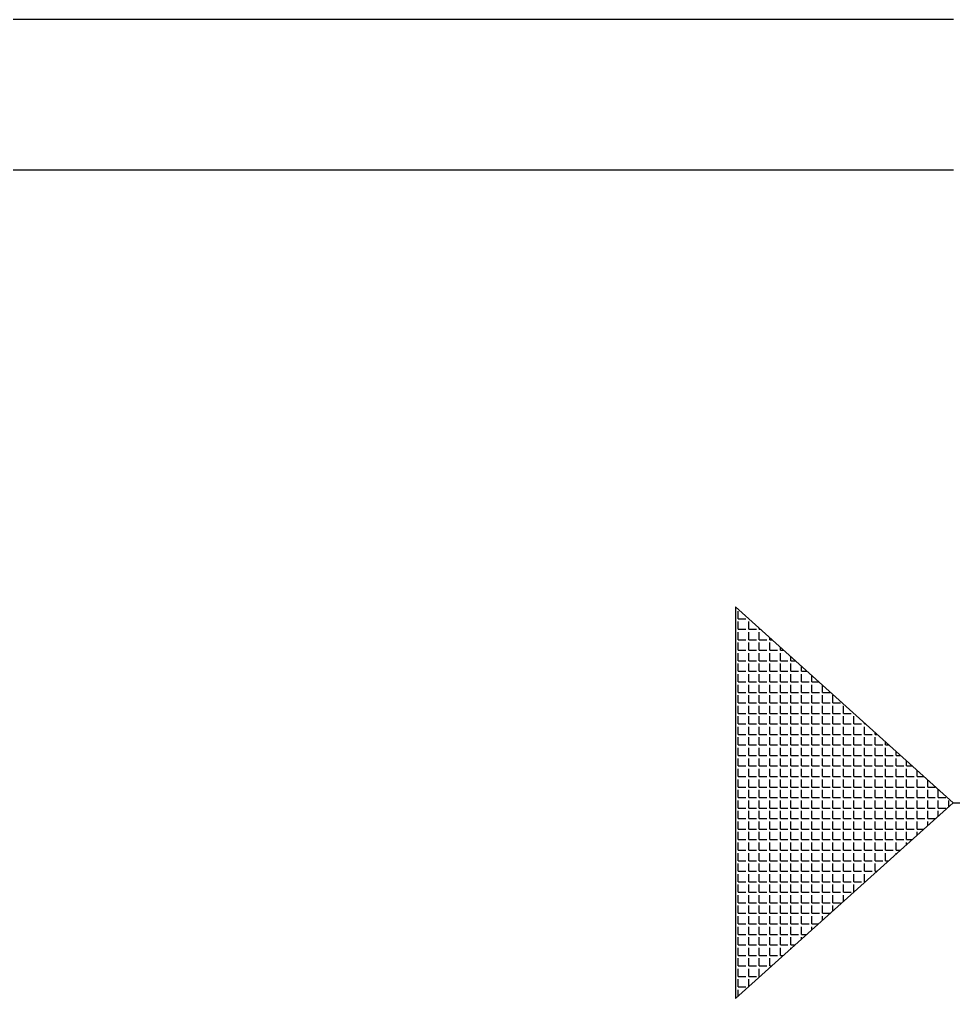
# Model space of a CAD drawing. Header units: millimetres. Extents: x 1480 to 86316, y 1484 to 27567.
# Drawn here: x 54315 to 54934, y 19584 to 20234 of the extents above; entities that cross this region are included whole.
import ezdxf

# ---------------------------------------------------------------- set-up
doc = ezdxf.new("R2010")
doc.units = ezdxf.units.MM

msp = doc.modelspace()

# ---------------------------------------------------------------- linework, layer by layer
at = {"color": 7}
for p, q in [((54934.55, 20233.9), (54138.4, 20233.9)), ((54934.55, 20133.9), (54202.72, 20133.9)), ((54934.26, 19713.9), (54789.69, 19844.05)), ((54789.69, 19844.05), (54789.69, 19584.05)), ((54789.69, 19584.05), (54934.26, 19713.9)), ((54934.26, 19713.9), (55602.79, 19713.9))]:
    msp.add_line(p, q, dxfattribs=at)
at = {"color": 7, "linetype": 'Continuous'}
for p, q in [((54791.59, 19836.15), (54791.59, 19841.23)), ((54791.59, 19836.15), (54796.67, 19836.15)), ((54791.59, 19829.17), (54791.59, 19834.25)), ((54798.57, 19829.17), (54798.57, 19834.25)), ((54791.59, 19829.17), (54796.67, 19829.17)), ((54791.59, 19822.18), (54791.59, 19827.26)), ((54798.57, 19829.17), (54803.65, 19829.17)), ((54798.57, 19822.18), (54798.57, 19827.26)), ((54805.56, 19829.17), (54805.56, 19829.77)), ((54805.56, 19829.17), (54806.22, 19829.17)), ((54805.56, 19822.18), (54805.56, 19827.26)), ((54791.59, 19822.18), (54796.67, 19822.18)), ((54798.57, 19822.18), (54803.65, 19822.18)), ((54805.56, 19822.18), (54810.64, 19822.18)), ((54812.54, 19822.18), (54812.54, 19823.48)), ((54812.54, 19822.18), (54813.98, 19822.18)), ((54791.59, 19815.2), (54791.59, 19820.28)), ((54791.59, 19815.2), (54796.67, 19815.2)), ((54798.57, 19815.2), (54798.57, 19820.28)), ((54798.57, 19815.2), (54803.65, 19815.2)), ((54805.56, 19815.2), (54805.56, 19820.28)), ((54805.56, 19815.2), (54810.64, 19815.2)), ((54812.54, 19815.2), (54812.54, 19820.28)), ((54812.54, 19815.2), (54817.62, 19815.2)), ((54819.53, 19815.2), (54819.53, 19817.19)), ((54819.53, 19815.2), (54821.74, 19815.2)), ((54791.59, 19808.21), (54791.59, 19813.29)), ((54791.59, 19808.21), (54796.67, 19808.21)), ((54798.57, 19808.21), (54798.57, 19813.29)), ((54798.57, 19808.21), (54803.65, 19808.21)), ((54805.56, 19808.21), (54805.56, 19813.29)), ((54805.56, 19808.21), (54810.64, 19808.21)), ((54812.54, 19808.21), (54812.54, 19813.29)), ((54812.54, 19808.21), (54817.62, 19808.21)), ((54819.53, 19808.21), (54819.53, 19813.29)), ((54819.53, 19808.21), (54824.61, 19808.21)), ((54826.51, 19808.21), (54826.51, 19810.9)), ((54826.51, 19808.21), (54829.5, 19808.21)), ((54791.59, 19801.23), (54791.59, 19806.31)), ((54791.59, 19801.23), (54796.67, 19801.23)), ((54798.57, 19801.23), (54798.57, 19806.31)), ((54798.57, 19801.23), (54803.65, 19801.23)), ((54805.56, 19801.23), (54805.56, 19806.31)), ((54805.56, 19801.23), (54810.64, 19801.23)), ((54812.54, 19801.23), (54812.54, 19806.31)), ((54812.54, 19801.23), (54817.62, 19801.23)), ((54819.53, 19801.23), (54819.53, 19806.31)), ((54819.53, 19801.23), (54824.61, 19801.23)), ((54826.51, 19801.23), (54826.51, 19806.31)), ((54826.51, 19801.23), (54831.59, 19801.23)), ((54833.5, 19801.23), (54833.5, 19804.62)), ((54833.5, 19801.23), (54837.26, 19801.23)), ((54791.59, 19794.24), (54791.59, 19799.32)), ((54798.57, 19794.24), (54798.57, 19799.32)), ((54805.56, 19794.24), (54805.56, 19799.32)), ((54812.54, 19794.24), (54812.54, 19799.32)), ((54819.53, 19794.24), (54819.53, 19799.32)), ((54826.51, 19794.24), (54826.51, 19799.32)), ((54833.5, 19794.24), (54833.5, 19799.32)), ((54840.48, 19794.24), (54840.48, 19798.33)), ((54791.59, 19794.24), (54796.67, 19794.24)), ((54791.59, 19787.26), (54791.59, 19792.34)), ((54798.57, 19794.24), (54803.65, 19794.24)), ((54798.57, 19787.26), (54798.57, 19792.34)), ((54805.56, 19794.24), (54810.64, 19794.24)), ((54805.56, 19787.26), (54805.56, 19792.34)), ((54812.54, 19794.24), (54817.62, 19794.24)), ((54812.54, 19787.26), (54812.54, 19792.34)), ((54819.53, 19794.24), (54824.61, 19794.24)), ((54819.53, 19787.26), (54819.53, 19792.34)), ((54826.51, 19794.24), (54831.59, 19794.24)), ((54826.51, 19787.26), (54826.51, 19792.34)), ((54833.5, 19794.24), (54838.58, 19794.24)), ((54833.5, 19787.26), (54833.5, 19792.34)), ((54840.48, 19794.24), (54845.02, 19794.24)), ((54840.48, 19787.26), (54840.48, 19792.34)), ((54847.47, 19787.26), (54847.47, 19792.04)), ((54791.59, 19787.26), (54796.67, 19787.26)), ((54791.59, 19780.27), (54791.59, 19785.35)), ((54798.57, 19787.26), (54803.65, 19787.26)), ((54798.57, 19780.27), (54798.57, 19785.35)), ((54805.56, 19787.26), (54810.64, 19787.26)), ((54805.56, 19780.27), (54805.56, 19785.35)), ((54812.54, 19787.26), (54817.62, 19787.26)), ((54812.54, 19780.27), (54812.54, 19785.35)), ((54819.53, 19787.26), (54824.61, 19787.26)), ((54819.53, 19780.27), (54819.53, 19785.35)), ((54826.51, 19787.26), (54831.59, 19787.26)), ((54826.51, 19780.27), (54826.51, 19785.35)), ((54833.5, 19787.26), (54838.58, 19787.26)), ((54833.5, 19780.27), (54833.5, 19785.35)), ((54840.48, 19787.26), (54845.56, 19787.26)), ((54840.48, 19780.27), (54840.48, 19785.35)), ((54847.47, 19787.26), (54852.55, 19787.26)), ((54847.47, 19780.27), (54847.47, 19785.35)), ((54854.45, 19780.27), (54854.45, 19785.35)), ((54791.59, 19780.27), (54796.67, 19780.27)), ((54791.59, 19773.29), (54791.59, 19778.37)), ((54798.57, 19780.27), (54803.65, 19780.27)), ((54798.57, 19773.29), (54798.57, 19778.37)), ((54805.56, 19780.27), (54810.64, 19780.27)), ((54805.56, 19773.29), (54805.56, 19778.37)), ((54812.54, 19780.27), (54817.62, 19780.27)), ((54812.54, 19773.29), (54812.54, 19778.37)), ((54819.53, 19780.27), (54824.61, 19780.27)), ((54819.53, 19773.29), (54819.53, 19778.37)), ((54826.51, 19780.27), (54831.59, 19780.27)), ((54826.51, 19773.29), (54826.51, 19778.37)), ((54833.5, 19780.27), (54838.58, 19780.27)), ((54833.5, 19773.29), (54833.5, 19778.37)), ((54840.48, 19780.27), (54845.56, 19780.27)), ((54840.48, 19773.29), (54840.48, 19778.37)), ((54847.47, 19780.27), (54852.55, 19780.27)), ((54847.47, 19773.29), (54847.47, 19778.37)), ((54854.45, 19780.27), (54859.53, 19780.27)), ((54854.45, 19773.29), (54854.45, 19778.37)), ((54861.44, 19773.29), (54861.44, 19778.37)), ((54791.59, 19773.29), (54796.67, 19773.29)), ((54791.59, 19766.3), (54791.59, 19771.38)), ((54798.57, 19773.29), (54803.65, 19773.29)), ((54798.57, 19766.3), (54798.57, 19771.38)), ((54805.56, 19773.29), (54810.64, 19773.29)), ((54805.56, 19766.3), (54805.56, 19771.38)), ((54812.54, 19773.29), (54817.62, 19773.29)), ((54812.54, 19766.3), (54812.54, 19771.38)), ((54819.53, 19773.29), (54824.61, 19773.29)), ((54819.53, 19766.3), (54819.53, 19771.38)), ((54826.51, 19773.29), (54831.59, 19773.29)), ((54826.51, 19766.3), (54826.51, 19771.38)), ((54833.5, 19773.29), (54838.58, 19773.29)), ((54833.5, 19766.3), (54833.5, 19771.38)), ((54840.48, 19773.29), (54845.56, 19773.29)), ((54840.48, 19766.3), (54840.48, 19771.38)), ((54847.47, 19773.29), (54852.55, 19773.29)), ((54847.47, 19766.3), (54847.47, 19771.38)), ((54854.45, 19773.29), (54859.53, 19773.29)), ((54854.45, 19766.3), (54854.45, 19771.38)), ((54861.44, 19773.29), (54866.52, 19773.29)), ((54861.44, 19766.3), (54861.44, 19771.38)), ((54868.42, 19766.3), (54868.42, 19771.38)), ((54791.59, 19766.3), (54796.67, 19766.3)), ((54791.59, 19759.32), (54791.59, 19764.4)), ((54798.57, 19766.3), (54803.65, 19766.3)), ((54798.57, 19759.32), (54798.57, 19764.4)), ((54805.56, 19766.3), (54810.64, 19766.3)), ((54805.56, 19759.32), (54805.56, 19764.4)), ((54812.54, 19766.3), (54817.62, 19766.3)), ((54812.54, 19759.32), (54812.54, 19764.4)), ((54819.53, 19766.3), (54824.61, 19766.3)), ((54819.53, 19759.32), (54819.53, 19764.4)), ((54826.51, 19766.3), (54831.59, 19766.3)), ((54826.51, 19759.32), (54826.51, 19764.4)), ((54833.5, 19766.3), (54838.58, 19766.3)), ((54833.5, 19759.32), (54833.5, 19764.4)), ((54840.48, 19766.3), (54845.56, 19766.3)), ((54840.48, 19759.32), (54840.48, 19764.4)), ((54847.47, 19766.3), (54852.55, 19766.3)), ((54847.47, 19759.32), (54847.47, 19764.4)), ((54854.45, 19766.3), (54859.53, 19766.3)), ((54854.45, 19759.32), (54854.45, 19764.4)), ((54861.44, 19766.3), (54866.52, 19766.3)), ((54861.44, 19759.32), (54861.44, 19764.4)), ((54868.42, 19766.3), (54873.5, 19766.3)), ((54868.42, 19759.32), (54868.42, 19764.4)), ((54875.41, 19766.3), (54875.41, 19766.89)), ((54875.41, 19766.3), (54876.06, 19766.3)), ((54875.41, 19759.32), (54875.41, 19764.4)), ((54791.59, 19759.32), (54796.67, 19759.32)), ((54791.59, 19752.33), (54791.59, 19757.41)), ((54798.57, 19759.32), (54803.65, 19759.32)), ((54798.57, 19752.33), (54798.57, 19757.41)), ((54805.56, 19759.32), (54810.64, 19759.32)), ((54805.56, 19752.33), (54805.56, 19757.41)), ((54812.54, 19759.32), (54817.62, 19759.32)), ((54812.54, 19752.33), (54812.54, 19757.41)), ((54819.53, 19759.32), (54824.61, 19759.32)), ((54819.53, 19752.33), (54819.53, 19757.41)), ((54826.51, 19759.32), (54831.59, 19759.32)), ((54826.51, 19752.33), (54826.51, 19757.41)), ((54833.5, 19759.32), (54838.58, 19759.32)), ((54833.5, 19752.33), (54833.5, 19757.41)), ((54840.48, 19759.32), (54845.56, 19759.32)), ((54840.48, 19752.33), (54840.48, 19757.41)), ((54847.47, 19759.32), (54852.55, 19759.32)), ((54847.47, 19752.33), (54847.47, 19757.41)), ((54854.45, 19759.32), (54859.53, 19759.32)), ((54854.45, 19752.33), (54854.45, 19757.41)), ((54861.44, 19759.32), (54866.52, 19759.32)), ((54861.44, 19752.33), (54861.44, 19757.41)), ((54868.42, 19759.32), (54873.5, 19759.32)), ((54868.42, 19752.33), (54868.42, 19757.41)), ((54875.41, 19759.32), (54880.49, 19759.32)), ((54875.41, 19752.33), (54875.41, 19757.41)), ((54882.39, 19759.32), (54882.39, 19760.6)), ((54882.39, 19759.32), (54883.82, 19759.32)), ((54882.39, 19752.33), (54882.39, 19757.41)), ((54791.59, 19752.33), (54796.67, 19752.33)), ((54791.59, 19745.35), (54791.59, 19750.43)), ((54798.57, 19752.33), (54803.65, 19752.33)), ((54798.57, 19745.35), (54798.57, 19750.43)), ((54805.56, 19752.33), (54810.64, 19752.33)), ((54805.56, 19745.35), (54805.56, 19750.43)), ((54812.54, 19752.33), (54817.62, 19752.33)), ((54812.54, 19745.35), (54812.54, 19750.43)), ((54819.53, 19752.33), (54824.61, 19752.33)), ((54819.53, 19745.35), (54819.53, 19750.43)), ((54826.51, 19752.33), (54831.59, 19752.33)), ((54826.51, 19745.35), (54826.51, 19750.43)), ((54833.5, 19752.33), (54838.58, 19752.33)), ((54833.5, 19745.35), (54833.5, 19750.43)), ((54840.48, 19752.33), (54845.56, 19752.33)), ((54840.48, 19745.35), (54840.48, 19750.43)), ((54847.47, 19752.33), (54852.55, 19752.33)), ((54847.47, 19745.35), (54847.47, 19750.43)), ((54854.45, 19752.33), (54859.53, 19752.33)), ((54854.45, 19745.35), (54854.45, 19750.43)), ((54861.44, 19752.33), (54866.52, 19752.33)), ((54861.44, 19745.35), (54861.44, 19750.43)), ((54868.42, 19752.33), (54873.5, 19752.33)), ((54868.42, 19745.35), (54868.42, 19750.43)), ((54875.41, 19752.33), (54880.49, 19752.33)), ((54875.41, 19745.35), (54875.41, 19750.43)), ((54882.39, 19752.33), (54887.47, 19752.33)), ((54882.39, 19745.35), (54882.39, 19750.43)), ((54889.38, 19752.33), (54889.38, 19754.31)), ((54889.38, 19752.33), (54891.58, 19752.33)), ((54889.38, 19745.35), (54889.38, 19750.43)), ((54791.59, 19745.35), (54796.67, 19745.35)), ((54791.59, 19738.36), (54791.59, 19743.44)), ((54798.57, 19745.35), (54803.65, 19745.35)), ((54798.57, 19738.36), (54798.57, 19743.44)), ((54805.56, 19745.35), (54810.64, 19745.35)), ((54805.56, 19738.36), (54805.56, 19743.44)), ((54812.54, 19745.35), (54817.62, 19745.35)), ((54812.54, 19738.36), (54812.54, 19743.44)), ((54819.53, 19745.35), (54824.61, 19745.35)), ((54819.53, 19738.36), (54819.53, 19743.44)), ((54826.51, 19745.35), (54831.59, 19745.35)), ((54826.51, 19738.36), (54826.51, 19743.44)), ((54833.5, 19745.35), (54838.58, 19745.35)), ((54833.5, 19738.36), (54833.5, 19743.44)), ((54840.48, 19745.35), (54845.56, 19745.35)), ((54840.48, 19738.36), (54840.48, 19743.44)), ((54847.47, 19745.35), (54852.55, 19745.35)), ((54847.47, 19738.36), (54847.47, 19743.44)), ((54854.45, 19745.35), (54859.53, 19745.35)), ((54854.45, 19738.36), (54854.45, 19743.44)), ((54861.44, 19745.35), (54866.52, 19745.35)), ((54861.44, 19738.36), (54861.44, 19743.44)), ((54868.42, 19745.35), (54873.5, 19745.35)), ((54868.42, 19738.36), (54868.42, 19743.44)), ((54875.41, 19745.35), (54880.49, 19745.35)), ((54875.41, 19738.36), (54875.41, 19743.44)), ((54882.39, 19745.35), (54887.47, 19745.35)), ((54882.39, 19738.36), (54882.39, 19743.44)), ((54889.38, 19745.35), (54894.46, 19745.35)), ((54889.38, 19738.36), (54889.38, 19743.44)), ((54896.36, 19745.35), (54896.36, 19748.02)), ((54896.36, 19745.35), (54899.33, 19745.35)), ((54896.36, 19738.36), (54896.36, 19743.44)), ((54791.59, 19738.36), (54796.67, 19738.36)), ((54791.59, 19731.38), (54791.59, 19736.46)), ((54798.57, 19738.36), (54803.65, 19738.36)), ((54798.57, 19731.38), (54798.57, 19736.46)), ((54805.56, 19738.36), (54810.64, 19738.36)), ((54805.56, 19731.38), (54805.56, 19736.46)), ((54812.54, 19738.36), (54817.62, 19738.36)), ((54812.54, 19731.38), (54812.54, 19736.46)), ((54819.53, 19738.36), (54824.61, 19738.36)), ((54819.53, 19731.38), (54819.53, 19736.46)), ((54826.51, 19738.36), (54831.59, 19738.36)), ((54826.51, 19731.38), (54826.51, 19736.46)), ((54833.5, 19738.36), (54838.58, 19738.36)), ((54833.5, 19731.38), (54833.5, 19736.46)), ((54840.48, 19738.36), (54845.56, 19738.36)), ((54840.48, 19731.38), (54840.48, 19736.46)), ((54847.47, 19738.36), (54852.55, 19738.36)), ((54847.47, 19731.38), (54847.47, 19736.46)), ((54854.45, 19738.36), (54859.53, 19738.36)), ((54854.45, 19731.38), (54854.45, 19736.46)), ((54861.44, 19738.36), (54866.52, 19738.36)), ((54861.44, 19731.38), (54861.44, 19736.46)), ((54868.42, 19738.36), (54873.5, 19738.36)), ((54868.42, 19731.38), (54868.42, 19736.46)), ((54875.41, 19738.36), (54880.49, 19738.36)), ((54875.41, 19731.38), (54875.41, 19736.46)), ((54882.39, 19738.36), (54887.47, 19738.36)), ((54882.39, 19731.38), (54882.39, 19736.46)), ((54889.38, 19738.36), (54894.46, 19738.36)), ((54889.38, 19731.38), (54889.38, 19736.46)), ((54896.36, 19738.36), (54901.44, 19738.36)), ((54896.36, 19731.38), (54896.36, 19736.46)), ((54903.35, 19738.36), (54903.35, 19741.74)), ((54903.35, 19738.36), (54907.09, 19738.36)), ((54903.35, 19731.38), (54903.35, 19736.46)), ((54791.59, 19731.38), (54796.67, 19731.38)), ((54798.57, 19731.38), (54803.65, 19731.38)), ((54805.56, 19731.38), (54810.64, 19731.38)), ((54812.54, 19731.38), (54817.62, 19731.38)), ((54819.53, 19731.38), (54824.61, 19731.38)), ((54826.51, 19731.38), (54831.59, 19731.38)), ((54833.5, 19731.38), (54838.58, 19731.38)), ((54840.48, 19731.38), (54845.56, 19731.38)), ((54847.47, 19731.38), (54852.55, 19731.38)), ((54854.45, 19731.38), (54859.53, 19731.38)), ((54861.44, 19731.38), (54866.52, 19731.38)), ((54868.42, 19731.38), (54873.5, 19731.38)), ((54875.41, 19731.38), (54880.49, 19731.38)), ((54882.39, 19731.38), (54887.47, 19731.38)), ((54889.38, 19731.38), (54894.46, 19731.38)), ((54896.36, 19731.38), (54901.44, 19731.38)), ((54903.35, 19731.38), (54908.43, 19731.38)), ((54910.33, 19731.38), (54910.33, 19735.45)), ((54910.33, 19731.38), (54914.85, 19731.38)), ((54791.59, 19724.39), (54791.59, 19729.47)), ((54791.59, 19724.39), (54796.67, 19724.39)), ((54798.57, 19724.39), (54798.57, 19729.47)), ((54798.57, 19724.39), (54803.65, 19724.39)), ((54805.56, 19724.39), (54805.56, 19729.47)), ((54805.56, 19724.39), (54810.64, 19724.39)), ((54812.54, 19724.39), (54812.54, 19729.47)), ((54812.54, 19724.39), (54817.62, 19724.39)), ((54819.53, 19724.39), (54819.53, 19729.47)), ((54819.53, 19724.39), (54824.61, 19724.39)), ((54826.51, 19724.39), (54826.51, 19729.47)), ((54826.51, 19724.39), (54831.59, 19724.39)), ((54833.5, 19724.39), (54833.5, 19729.47)), ((54833.5, 19724.39), (54838.58, 19724.39)), ((54840.48, 19724.39), (54840.48, 19729.47)), ((54840.48, 19724.39), (54845.56, 19724.39)), ((54847.47, 19724.39), (54847.47, 19729.47)), ((54847.47, 19724.39), (54852.55, 19724.39)), ((54854.45, 19724.39), (54854.45, 19729.47)), ((54854.45, 19724.39), (54859.53, 19724.39)), ((54861.44, 19724.39), (54861.44, 19729.47)), ((54861.44, 19724.39), (54866.52, 19724.39)), ((54868.42, 19724.39), (54868.42, 19729.47)), ((54868.42, 19724.39), (54873.5, 19724.39)), ((54875.41, 19724.39), (54875.41, 19729.47)), ((54875.41, 19724.39), (54880.49, 19724.39)), ((54882.39, 19724.39), (54882.39, 19729.47)), ((54882.39, 19724.39), (54887.47, 19724.39)), ((54889.38, 19724.39), (54889.38, 19729.47)), ((54889.38, 19724.39), (54894.46, 19724.39)), ((54896.36, 19724.39), (54896.36, 19729.47)), ((54896.36, 19724.39), (54901.44, 19724.39)), ((54903.35, 19724.39), (54903.35, 19729.47)), ((54903.35, 19724.39), (54908.43, 19724.39)), ((54910.33, 19724.39), (54910.33, 19729.47)), ((54910.33, 19724.39), (54915.41, 19724.39)), ((54917.32, 19724.39), (54917.32, 19729.16)), ((54917.32, 19724.39), (54922.4, 19724.39)), ((54791.59, 19717.41), (54791.59, 19722.49)), ((54791.59, 19717.41), (54796.67, 19717.41)), ((54798.57, 19717.41), (54798.57, 19722.49)), ((54798.57, 19717.41), (54803.65, 19717.41)), ((54805.56, 19717.41), (54805.56, 19722.49)), ((54805.56, 19717.41), (54810.64, 19717.41)), ((54812.54, 19717.41), (54812.54, 19722.49)), ((54812.54, 19717.41), (54817.62, 19717.41)), ((54819.53, 19717.41), (54819.53, 19722.49)), ((54819.53, 19717.41), (54824.61, 19717.41)), ((54826.51, 19717.41), (54826.51, 19722.49)), ((54826.51, 19717.41), (54831.59, 19717.41)), ((54833.5, 19717.41), (54833.5, 19722.49)), ((54833.5, 19717.41), (54838.58, 19717.41)), ((54840.48, 19717.41), (54840.48, 19722.49)), ((54840.48, 19717.41), (54845.56, 19717.41)), ((54847.47, 19717.41), (54847.47, 19722.49)), ((54847.47, 19717.41), (54852.55, 19717.41)), ((54854.45, 19717.41), (54854.45, 19722.49)), ((54854.45, 19717.41), (54859.53, 19717.41)), ((54861.44, 19717.41), (54861.44, 19722.49)), ((54861.44, 19717.41), (54866.52, 19717.41)), ((54868.42, 19717.41), (54868.42, 19722.49)), ((54868.42, 19717.41), (54873.5, 19717.41)), ((54875.41, 19717.41), (54875.41, 19722.49)), ((54875.41, 19717.41), (54880.49, 19717.41)), ((54882.39, 19717.41), (54882.39, 19722.49)), ((54882.39, 19717.41), (54887.47, 19717.41)), ((54889.38, 19717.41), (54889.38, 19722.49)), ((54889.38, 19717.41), (54894.46, 19717.41)), ((54896.36, 19717.41), (54896.36, 19722.49)), ((54896.36, 19717.41), (54901.44, 19717.41)), ((54903.35, 19717.41), (54903.35, 19722.49)), ((54903.35, 19717.41), (54908.43, 19717.41)), ((54910.33, 19717.41), (54910.33, 19722.49)), ((54910.33, 19717.41), (54915.41, 19717.41)), ((54917.32, 19717.41), (54917.32, 19722.49)), ((54917.32, 19717.41), (54922.4, 19717.41)), ((54924.3, 19717.41), (54924.3, 19722.49)), ((54924.3, 19717.41), (54929.38, 19717.41)), ((54791.59, 19710.42), (54791.59, 19715.5)), ((54791.59, 19710.42), (54796.67, 19710.42)), ((54798.57, 19710.42), (54798.57, 19715.5)), ((54798.57, 19710.42), (54803.65, 19710.42)), ((54805.56, 19710.42), (54805.56, 19715.5)), ((54805.56, 19710.42), (54810.64, 19710.42)), ((54812.54, 19710.42), (54812.54, 19715.5)), ((54812.54, 19710.42), (54817.62, 19710.42)), ((54819.53, 19710.42), (54819.53, 19715.5)), ((54819.53, 19710.42), (54824.61, 19710.42)), ((54826.51, 19710.42), (54826.51, 19715.5)), ((54826.51, 19710.42), (54831.59, 19710.42)), ((54833.5, 19710.42), (54833.5, 19715.5)), ((54833.5, 19710.42), (54838.58, 19710.42)), ((54840.48, 19710.42), (54840.48, 19715.5)), ((54840.48, 19710.42), (54845.56, 19710.42)), ((54847.47, 19710.42), (54847.47, 19715.5)), ((54847.47, 19710.42), (54852.55, 19710.42)), ((54854.45, 19710.42), (54854.45, 19715.5)), ((54854.45, 19710.42), (54859.53, 19710.42)), ((54861.44, 19710.42), (54861.44, 19715.5)), ((54861.44, 19710.42), (54866.52, 19710.42)), ((54868.42, 19710.42), (54868.42, 19715.5)), ((54868.42, 19710.42), (54873.5, 19710.42)), ((54875.41, 19710.42), (54875.41, 19715.5)), ((54875.41, 19710.42), (54880.49, 19710.42)), ((54882.39, 19710.42), (54882.39, 19715.5)), ((54882.39, 19710.42), (54887.47, 19710.42)), ((54889.38, 19710.42), (54889.38, 19715.5)), ((54889.38, 19710.42), (54894.46, 19710.42)), ((54896.36, 19710.42), (54896.36, 19715.5)), ((54896.36, 19710.42), (54901.44, 19710.42)), ((54903.35, 19710.42), (54903.35, 19715.5)), ((54903.35, 19710.42), (54908.43, 19710.42)), ((54910.33, 19710.42), (54910.33, 19715.5)), ((54910.33, 19710.42), (54915.41, 19710.42)), ((54917.32, 19710.42), (54917.32, 19715.5)), ((54917.32, 19710.42), (54922.4, 19710.42)), ((54924.3, 19710.42), (54924.3, 19715.5)), ((54924.3, 19710.42), (54929.38, 19710.42)), ((54931.29, 19711.23), (54931.29, 19715.5)), ((54791.59, 19703.44), (54791.59, 19708.52)), ((54798.57, 19703.44), (54798.57, 19708.52)), ((54805.56, 19703.44), (54805.56, 19708.52)), ((54812.54, 19703.44), (54812.54, 19708.52)), ((54819.53, 19703.44), (54819.53, 19708.52)), ((54826.51, 19703.44), (54826.51, 19708.52)), ((54833.5, 19703.44), (54833.5, 19708.52)), ((54840.48, 19703.44), (54840.48, 19708.52)), ((54847.47, 19703.44), (54847.47, 19708.52)), ((54854.45, 19703.44), (54854.45, 19708.52)), ((54861.44, 19703.44), (54861.44, 19708.52)), ((54868.42, 19703.44), (54868.42, 19708.52)), ((54875.41, 19703.44), (54875.41, 19708.52)), ((54882.39, 19703.44), (54882.39, 19708.52)), ((54889.38, 19703.44), (54889.38, 19708.52)), ((54896.36, 19703.44), (54896.36, 19708.52)), ((54903.35, 19703.44), (54903.35, 19708.52)), ((54910.33, 19703.44), (54910.33, 19708.52)), ((54917.32, 19703.44), (54917.32, 19708.52)), ((54924.3, 19704.96), (54924.3, 19708.52)), ((54791.59, 19703.44), (54796.67, 19703.44)), ((54791.59, 19696.45), (54791.59, 19701.53)), ((54798.57, 19703.44), (54803.65, 19703.44)), ((54798.57, 19696.45), (54798.57, 19701.53)), ((54805.56, 19703.44), (54810.64, 19703.44)), ((54805.56, 19696.45), (54805.56, 19701.53)), ((54812.54, 19703.44), (54817.62, 19703.44)), ((54812.54, 19696.45), (54812.54, 19701.53)), ((54819.53, 19703.44), (54824.61, 19703.44)), ((54819.53, 19696.45), (54819.53, 19701.53)), ((54826.51, 19703.44), (54831.59, 19703.44)), ((54826.51, 19696.45), (54826.51, 19701.53)), ((54833.5, 19703.44), (54838.58, 19703.44)), ((54833.5, 19696.45), (54833.5, 19701.53)), ((54840.48, 19703.44), (54845.56, 19703.44)), ((54840.48, 19696.45), (54840.48, 19701.53)), ((54847.47, 19703.44), (54852.55, 19703.44)), ((54847.47, 19696.45), (54847.47, 19701.53)), ((54854.45, 19703.44), (54859.53, 19703.44)), ((54854.45, 19696.45), (54854.45, 19701.53)), ((54861.44, 19703.44), (54866.52, 19703.44)), ((54861.44, 19696.45), (54861.44, 19701.53)), ((54868.42, 19703.44), (54873.5, 19703.44)), ((54868.42, 19696.45), (54868.42, 19701.53)), ((54875.41, 19703.44), (54880.49, 19703.44)), ((54875.41, 19696.45), (54875.41, 19701.53)), ((54882.39, 19703.44), (54887.47, 19703.44)), ((54882.39, 19696.45), (54882.39, 19701.53)), ((54889.38, 19703.44), (54894.46, 19703.44)), ((54889.38, 19696.45), (54889.38, 19701.53)), ((54896.36, 19703.44), (54901.44, 19703.44)), ((54896.36, 19696.45), (54896.36, 19701.53)), ((54903.35, 19703.44), (54908.43, 19703.44)), ((54903.35, 19696.45), (54903.35, 19701.53)), ((54910.33, 19703.44), (54915.41, 19703.44)), ((54910.33, 19696.45), (54910.33, 19701.53)), ((54917.32, 19703.44), (54922.4, 19703.44)), ((54917.32, 19698.68), (54917.32, 19701.53)), ((54791.59, 19696.45), (54796.67, 19696.45)), ((54791.59, 19689.47), (54791.59, 19694.55)), ((54798.57, 19696.45), (54803.65, 19696.45)), ((54798.57, 19689.47), (54798.57, 19694.55)), ((54805.56, 19696.45), (54810.64, 19696.45)), ((54805.56, 19689.47), (54805.56, 19694.55)), ((54812.54, 19696.45), (54817.62, 19696.45)), ((54812.54, 19689.47), (54812.54, 19694.55)), ((54819.53, 19696.45), (54824.61, 19696.45)), ((54819.53, 19689.47), (54819.53, 19694.55)), ((54826.51, 19696.45), (54831.59, 19696.45)), ((54826.51, 19689.47), (54826.51, 19694.55)), ((54833.5, 19696.45), (54838.58, 19696.45)), ((54833.5, 19689.47), (54833.5, 19694.55)), ((54840.48, 19696.45), (54845.56, 19696.45)), ((54840.48, 19689.47), (54840.48, 19694.55)), ((54847.47, 19696.45), (54852.55, 19696.45)), ((54847.47, 19689.47), (54847.47, 19694.55)), ((54854.45, 19696.45), (54859.53, 19696.45)), ((54854.45, 19689.47), (54854.45, 19694.55)), ((54861.44, 19696.45), (54866.52, 19696.45)), ((54861.44, 19689.47), (54861.44, 19694.55)), ((54868.42, 19696.45), (54873.5, 19696.45)), ((54868.42, 19689.47), (54868.42, 19694.55)), ((54875.41, 19696.45), (54880.49, 19696.45)), ((54875.41, 19689.47), (54875.41, 19694.55)), ((54882.39, 19696.45), (54887.47, 19696.45)), ((54882.39, 19689.47), (54882.39, 19694.55)), ((54889.38, 19696.45), (54894.46, 19696.45)), ((54889.38, 19689.47), (54889.38, 19694.55)), ((54896.36, 19696.45), (54901.44, 19696.45)), ((54896.36, 19689.47), (54896.36, 19694.55)), ((54903.35, 19696.45), (54908.43, 19696.45)), ((54903.35, 19689.47), (54903.35, 19694.55)), ((54910.33, 19696.45), (54914.83, 19696.45)), ((54910.33, 19692.41), (54910.33, 19694.55)), ((54791.59, 19689.47), (54796.67, 19689.47)), ((54791.59, 19682.48), (54791.59, 19687.56)), ((54798.57, 19689.47), (54803.65, 19689.47)), ((54798.57, 19682.48), (54798.57, 19687.56)), ((54805.56, 19689.47), (54810.64, 19689.47)), ((54805.56, 19682.48), (54805.56, 19687.56)), ((54812.54, 19689.47), (54817.62, 19689.47)), ((54812.54, 19682.48), (54812.54, 19687.56)), ((54819.53, 19689.47), (54824.61, 19689.47)), ((54819.53, 19682.48), (54819.53, 19687.56)), ((54826.51, 19689.47), (54831.59, 19689.47)), ((54826.51, 19682.48), (54826.51, 19687.56)), ((54833.5, 19689.47), (54838.58, 19689.47)), ((54833.5, 19682.48), (54833.5, 19687.56)), ((54840.48, 19689.47), (54845.56, 19689.47)), ((54840.48, 19682.48), (54840.48, 19687.56)), ((54847.47, 19689.47), (54852.55, 19689.47)), ((54847.47, 19682.48), (54847.47, 19687.56)), ((54854.45, 19689.47), (54859.53, 19689.47)), ((54854.45, 19682.48), (54854.45, 19687.56)), ((54861.44, 19689.47), (54866.52, 19689.47)), ((54861.44, 19682.48), (54861.44, 19687.56)), ((54868.42, 19689.47), (54873.5, 19689.47)), ((54868.42, 19682.48), (54868.42, 19687.56)), ((54875.41, 19689.47), (54880.49, 19689.47)), ((54875.41, 19682.48), (54875.41, 19687.56)), ((54882.39, 19689.47), (54887.47, 19689.47)), ((54882.39, 19682.48), (54882.39, 19687.56)), ((54889.38, 19689.47), (54894.46, 19689.47)), ((54889.38, 19682.48), (54889.38, 19687.56)), ((54896.36, 19689.47), (54901.44, 19689.47)), ((54896.36, 19682.48), (54896.36, 19687.56)), ((54903.35, 19689.47), (54907.06, 19689.47)), ((54903.35, 19686.14), (54903.35, 19687.56)), ((54791.59, 19682.48), (54796.67, 19682.48)), ((54791.59, 19675.5), (54791.59, 19680.58)), ((54798.57, 19682.48), (54803.65, 19682.48)), ((54798.57, 19675.5), (54798.57, 19680.58)), ((54805.56, 19682.48), (54810.64, 19682.48)), ((54805.56, 19675.5), (54805.56, 19680.58)), ((54812.54, 19682.48), (54817.62, 19682.48)), ((54812.54, 19675.5), (54812.54, 19680.58)), ((54819.53, 19682.48), (54824.61, 19682.48)), ((54819.53, 19675.5), (54819.53, 19680.58)), ((54826.51, 19682.48), (54831.59, 19682.48)), ((54826.51, 19675.5), (54826.51, 19680.58)), ((54833.5, 19682.48), (54838.58, 19682.48)), ((54833.5, 19675.5), (54833.5, 19680.58)), ((54840.48, 19682.48), (54845.56, 19682.48)), ((54840.48, 19675.5), (54840.48, 19680.58)), ((54847.47, 19682.48), (54852.55, 19682.48)), ((54847.47, 19675.5), (54847.47, 19680.58)), ((54854.45, 19682.48), (54859.53, 19682.48)), ((54854.45, 19675.5), (54854.45, 19680.58)), ((54861.44, 19682.48), (54866.52, 19682.48)), ((54861.44, 19675.5), (54861.44, 19680.58)), ((54868.42, 19682.48), (54873.5, 19682.48)), ((54868.42, 19675.5), (54868.42, 19680.58)), ((54875.41, 19682.48), (54880.49, 19682.48)), ((54875.41, 19675.5), (54875.41, 19680.58)), ((54882.39, 19682.48), (54887.47, 19682.48)), ((54882.39, 19675.5), (54882.39, 19680.58)), ((54889.38, 19682.48), (54894.46, 19682.48)), ((54889.38, 19675.5), (54889.38, 19680.58)), ((54896.36, 19682.48), (54899.28, 19682.48)), ((54896.36, 19679.86), (54896.36, 19680.58)), ((54791.59, 19675.5), (54796.67, 19675.5)), ((54791.59, 19668.51), (54791.59, 19673.59)), ((54798.57, 19675.5), (54803.65, 19675.5)), ((54798.57, 19668.51), (54798.57, 19673.59)), ((54805.56, 19675.5), (54810.64, 19675.5)), ((54805.56, 19668.51), (54805.56, 19673.59)), ((54812.54, 19675.5), (54817.62, 19675.5)), ((54812.54, 19668.51), (54812.54, 19673.59)), ((54819.53, 19675.5), (54824.61, 19675.5)), ((54819.53, 19668.51), (54819.53, 19673.59)), ((54826.51, 19675.5), (54831.59, 19675.5)), ((54826.51, 19668.51), (54826.51, 19673.59)), ((54833.5, 19675.5), (54838.58, 19675.5)), ((54833.5, 19668.51), (54833.5, 19673.59)), ((54840.48, 19675.5), (54845.56, 19675.5)), ((54840.48, 19668.51), (54840.48, 19673.59)), ((54847.47, 19675.5), (54852.55, 19675.5)), ((54847.47, 19668.51), (54847.47, 19673.59)), ((54854.45, 19675.5), (54859.53, 19675.5)), ((54854.45, 19668.51), (54854.45, 19673.59)), ((54861.44, 19675.5), (54866.52, 19675.5)), ((54861.44, 19668.51), (54861.44, 19673.59)), ((54868.42, 19675.5), (54873.5, 19675.5)), ((54868.42, 19668.51), (54868.42, 19673.59)), ((54875.41, 19675.5), (54880.49, 19675.5)), ((54875.41, 19668.51), (54875.41, 19673.59)), ((54882.39, 19675.5), (54887.47, 19675.5)), ((54882.39, 19668.51), (54882.39, 19673.59)), ((54889.38, 19675.5), (54891.5, 19675.5)), ((54889.38, 19673.59), (54889.38, 19673.59)), ((54791.59, 19668.51), (54796.67, 19668.51)), ((54791.59, 19661.53), (54791.59, 19666.61)), ((54798.57, 19668.51), (54803.65, 19668.51)), ((54798.57, 19661.53), (54798.57, 19666.61)), ((54805.56, 19668.51), (54810.64, 19668.51)), ((54805.56, 19661.53), (54805.56, 19666.61)), ((54812.54, 19668.51), (54817.62, 19668.51)), ((54812.54, 19661.53), (54812.54, 19666.61)), ((54819.53, 19668.51), (54824.61, 19668.51)), ((54819.53, 19661.53), (54819.53, 19666.61)), ((54826.51, 19668.51), (54831.59, 19668.51)), ((54826.51, 19661.53), (54826.51, 19666.61)), ((54833.5, 19668.51), (54838.58, 19668.51)), ((54833.5, 19661.53), (54833.5, 19666.61)), ((54840.48, 19668.51), (54845.56, 19668.51)), ((54840.48, 19661.53), (54840.48, 19666.61)), ((54847.47, 19668.51), (54852.55, 19668.51)), ((54847.47, 19661.53), (54847.47, 19666.61)), ((54854.45, 19668.51), (54859.53, 19668.51)), ((54854.45, 19661.53), (54854.45, 19666.61)), ((54861.44, 19668.51), (54866.52, 19668.51)), ((54861.44, 19661.53), (54861.44, 19666.61)), ((54868.42, 19668.51), (54873.5, 19668.51)), ((54868.42, 19661.53), (54868.42, 19666.61)), ((54875.41, 19668.51), (54880.49, 19668.51)), ((54875.41, 19661.53), (54875.41, 19666.61)), ((54882.39, 19668.51), (54883.72, 19668.51)), ((54791.59, 19661.53), (54796.67, 19661.53)), ((54791.59, 19654.54), (54791.59, 19659.62)), ((54798.57, 19661.53), (54803.65, 19661.53)), ((54798.57, 19654.54), (54798.57, 19659.62)), ((54805.56, 19661.53), (54810.64, 19661.53)), ((54805.56, 19654.54), (54805.56, 19659.62)), ((54812.54, 19661.53), (54817.62, 19661.53)), ((54812.54, 19654.54), (54812.54, 19659.62)), ((54819.53, 19661.53), (54824.61, 19661.53)), ((54819.53, 19654.54), (54819.53, 19659.62)), ((54826.51, 19661.53), (54831.59, 19661.53)), ((54826.51, 19654.54), (54826.51, 19659.62)), ((54833.5, 19661.53), (54838.58, 19661.53)), ((54833.5, 19654.54), (54833.5, 19659.62)), ((54840.48, 19661.53), (54845.56, 19661.53)), ((54840.48, 19654.54), (54840.48, 19659.62)), ((54847.47, 19661.53), (54852.55, 19661.53)), ((54847.47, 19654.54), (54847.47, 19659.62)), ((54854.45, 19661.53), (54859.53, 19661.53)), ((54854.45, 19654.54), (54854.45, 19659.62)), ((54861.44, 19661.53), (54866.52, 19661.53)), ((54861.44, 19654.54), (54861.44, 19659.62)), ((54868.42, 19661.53), (54873.5, 19661.53)), ((54868.42, 19654.77), (54868.42, 19659.62)), ((54875.41, 19661.53), (54875.95, 19661.53)), ((54791.59, 19654.54), (54796.67, 19654.54)), ((54791.59, 19647.56), (54791.59, 19652.64)), ((54798.57, 19654.54), (54803.65, 19654.54)), ((54798.57, 19647.56), (54798.57, 19652.64)), ((54805.56, 19654.54), (54810.64, 19654.54)), ((54805.56, 19647.56), (54805.56, 19652.64)), ((54812.54, 19654.54), (54817.62, 19654.54)), ((54812.54, 19647.56), (54812.54, 19652.64)), ((54819.53, 19654.54), (54824.61, 19654.54)), ((54819.53, 19647.56), (54819.53, 19652.64)), ((54826.51, 19654.54), (54831.59, 19654.54)), ((54826.51, 19647.56), (54826.51, 19652.64)), ((54833.5, 19654.54), (54838.58, 19654.54)), ((54833.5, 19647.56), (54833.5, 19652.64)), ((54840.48, 19654.54), (54845.56, 19654.54)), ((54840.48, 19647.56), (54840.48, 19652.64)), ((54847.47, 19654.54), (54852.55, 19654.54)), ((54847.47, 19647.56), (54847.47, 19652.64)), ((54854.45, 19654.54), (54859.53, 19654.54)), ((54854.45, 19647.56), (54854.45, 19652.64)), ((54861.44, 19654.54), (54866.52, 19654.54)), ((54861.44, 19648.5), (54861.44, 19652.64)), ((54791.59, 19647.56), (54796.67, 19647.56)), ((54791.59, 19640.57), (54791.59, 19645.65)), ((54798.57, 19647.56), (54803.65, 19647.56)), ((54798.57, 19640.57), (54798.57, 19645.65)), ((54805.56, 19647.56), (54810.64, 19647.56)), ((54805.56, 19640.57), (54805.56, 19645.65)), ((54812.54, 19647.56), (54817.62, 19647.56)), ((54812.54, 19640.57), (54812.54, 19645.65)), ((54819.53, 19647.56), (54824.61, 19647.56)), ((54819.53, 19640.57), (54819.53, 19645.65)), ((54826.51, 19647.56), (54831.59, 19647.56)), ((54826.51, 19640.57), (54826.51, 19645.65)), ((54833.5, 19647.56), (54838.58, 19647.56)), ((54833.5, 19640.57), (54833.5, 19645.65)), ((54840.48, 19647.56), (54845.56, 19647.56)), ((54840.48, 19640.57), (54840.48, 19645.65)), ((54847.47, 19647.56), (54852.55, 19647.56)), ((54847.47, 19640.57), (54847.47, 19645.65)), ((54854.45, 19647.56), (54859.53, 19647.56)), ((54854.45, 19642.22), (54854.45, 19645.65)), ((54791.59, 19640.57), (54796.67, 19640.57)), ((54791.59, 19633.59), (54791.59, 19638.67)), ((54798.57, 19640.57), (54803.65, 19640.57)), ((54798.57, 19633.59), (54798.57, 19638.67)), ((54805.56, 19640.57), (54810.64, 19640.57)), ((54805.56, 19633.59), (54805.56, 19638.67)), ((54812.54, 19640.57), (54817.62, 19640.57)), ((54812.54, 19633.59), (54812.54, 19638.67)), ((54819.53, 19640.57), (54824.61, 19640.57)), ((54819.53, 19633.59), (54819.53, 19638.67)), ((54826.51, 19640.57), (54831.59, 19640.57)), ((54826.51, 19633.59), (54826.51, 19638.67)), ((54833.5, 19640.57), (54838.58, 19640.57)), ((54833.5, 19633.59), (54833.5, 19638.67)), ((54840.48, 19640.57), (54845.56, 19640.57)), ((54840.48, 19633.59), (54840.48, 19638.67)), ((54847.47, 19640.57), (54852.55, 19640.57)), ((54847.47, 19635.95), (54847.47, 19638.67)), ((54791.59, 19633.59), (54796.67, 19633.59)), ((54798.57, 19633.59), (54803.65, 19633.59)), ((54805.56, 19633.59), (54810.64, 19633.59)), ((54812.54, 19633.59), (54817.62, 19633.59)), ((54819.53, 19633.59), (54824.61, 19633.59)), ((54826.51, 19633.59), (54831.59, 19633.59)), ((54833.5, 19633.59), (54838.58, 19633.59)), ((54840.48, 19633.59), (54844.84, 19633.59)), ((54791.59, 19626.6), (54791.59, 19631.68)), ((54791.59, 19626.6), (54796.67, 19626.6)), ((54798.57, 19626.6), (54798.57, 19631.68)), ((54798.57, 19626.6), (54803.65, 19626.6)), ((54805.56, 19626.6), (54805.56, 19631.68)), ((54805.56, 19626.6), (54810.64, 19626.6)), ((54812.54, 19626.6), (54812.54, 19631.68)), ((54812.54, 19626.6), (54817.62, 19626.6)), ((54819.53, 19626.6), (54819.53, 19631.68)), ((54819.53, 19626.6), (54824.61, 19626.6)), ((54826.51, 19626.6), (54826.51, 19631.68)), ((54826.51, 19626.6), (54831.59, 19626.6)), ((54833.5, 19626.6), (54833.5, 19631.68)), ((54833.5, 19626.6), (54837.06, 19626.6)), ((54840.48, 19629.68), (54840.48, 19631.68)), ((54791.59, 19619.62), (54791.59, 19624.7)), ((54791.59, 19619.62), (54796.67, 19619.62)), ((54798.57, 19619.62), (54798.57, 19624.7)), ((54798.57, 19619.62), (54803.65, 19619.62)), ((54805.56, 19619.62), (54805.56, 19624.7)), ((54805.56, 19619.62), (54810.64, 19619.62)), ((54812.54, 19619.62), (54812.54, 19624.7)), ((54812.54, 19619.62), (54817.62, 19619.62)), ((54819.53, 19619.62), (54819.53, 19624.7)), ((54819.53, 19619.62), (54824.61, 19619.62)), ((54826.51, 19619.62), (54826.51, 19624.7)), ((54826.51, 19619.62), (54829.28, 19619.62)), ((54833.5, 19623.4), (54833.5, 19624.7)), ((54791.59, 19612.63), (54791.59, 19617.71)), ((54791.59, 19612.63), (54796.67, 19612.63)), ((54798.57, 19612.63), (54798.57, 19617.71)), ((54798.57, 19612.63), (54803.65, 19612.63)), ((54805.56, 19612.63), (54805.56, 19617.71)), ((54805.56, 19612.63), (54810.64, 19612.63)), ((54812.54, 19612.63), (54812.54, 19617.71)), ((54812.54, 19612.63), (54817.62, 19612.63)), ((54819.53, 19612.63), (54819.53, 19617.71)), ((54819.53, 19612.63), (54821.51, 19612.63)), ((54826.51, 19617.13), (54826.51, 19617.71)), ((54791.59, 19605.65), (54791.59, 19610.73)), ((54798.57, 19605.65), (54798.57, 19610.73)), ((54805.56, 19605.65), (54805.56, 19610.73)), ((54812.54, 19605.65), (54812.54, 19610.73)), ((54791.59, 19605.65), (54796.67, 19605.65)), ((54791.59, 19598.66), (54791.59, 19603.74)), ((54798.57, 19605.65), (54803.65, 19605.65)), ((54798.57, 19598.66), (54798.57, 19603.74)), ((54805.56, 19605.65), (54810.64, 19605.65)), ((54805.56, 19598.66), (54805.56, 19603.74)), ((54812.54, 19605.65), (54813.73, 19605.65)), ((54791.59, 19598.66), (54796.67, 19598.66)), ((54791.59, 19591.68), (54791.59, 19596.76)), ((54798.57, 19598.66), (54803.65, 19598.66)), ((54798.57, 19592.03), (54798.57, 19596.76)), ((54805.56, 19598.66), (54805.95, 19598.66)), ((54791.59, 19591.68), (54796.67, 19591.68)), ((54791.59, 19585.76), (54791.59, 19589.77))]:
    msp.add_line(p, q, dxfattribs=at)

doc.saveas('drawing.dxf')
